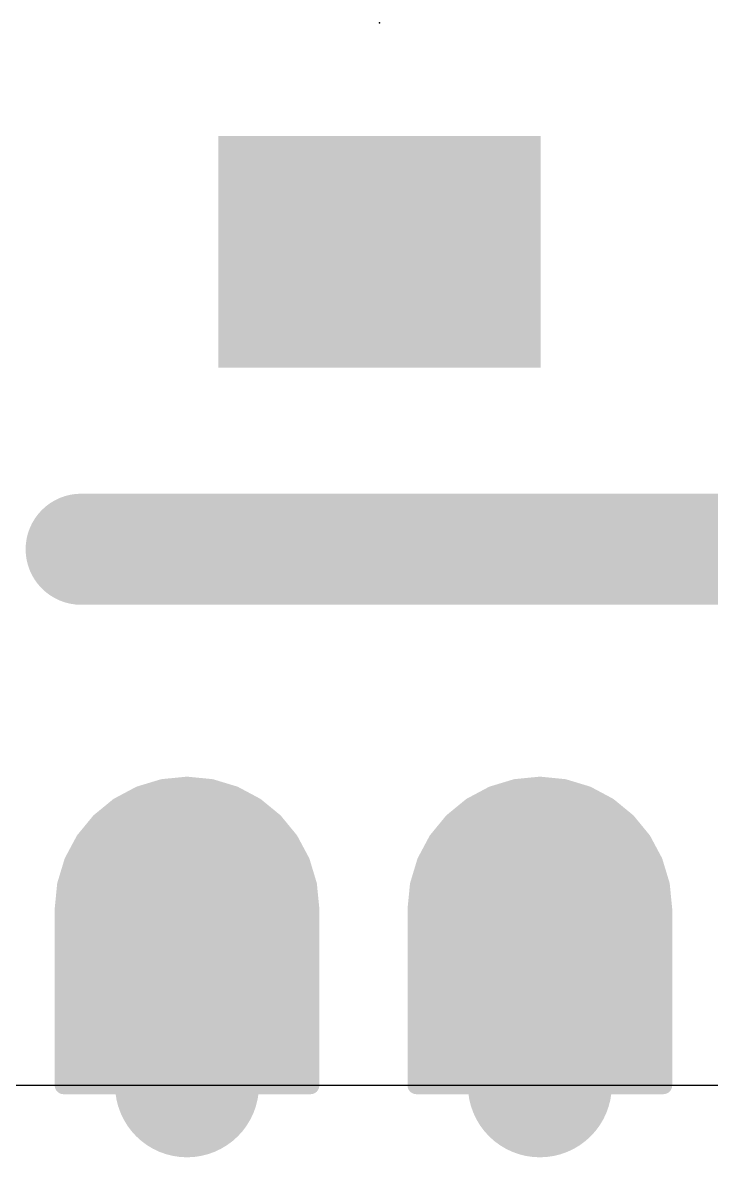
# Model space of a CAD drawing. Extents: x -6.2 to 35, y -0.5 to 29.9.
# Drawn here: x 19.14 to 24.09, y -0.52 to 7.65 of the extents above; entities that cross this region are included whole.
import ezdxf

# ---------------------------------------------------------------- set-up
doc = ezdxf.new("R2010")
doc.units = 0
for name, color, linetype in [('1', 22, 'CONTINUOUS'), ('16', 132, 'CONTINUOUS'), ('17', 110, 'CONTINUOUS'), ('20', 31, 'CONTINUOUS'), ('23', 53, 'CONTINUOUS'), ('29', 253, 'CONTINUOUS'), ('31', 253, 'CONTINUOUS')]:
    doc.layers.add(name, color=color, linetype=linetype)

# ---------------------------------------------------------------- blocks, each defined once
blk = doc.blocks.new('ROUNDP')
at = {"const_width": 0.5}
blk.add_lwpolyline([(0, -0.25, 1), (0, 0.25, 1), (0, -0.25)], format="xyb", dxfattribs=at)
blk = doc.blocks.new('RECT')
blk.add_solid([(-0.5, -0.5), (0.5, -0.5), (-0.5, 0.5), (0.5, 0.5)])

msp = doc.modelspace()

# ---------------------------------------------------------------- linework, layer by layer
at = {"layer": '1', "const_width": 0.254}
for points in [[(20.1713, 2.0174), (20.0284, 1.974)], [(20.32, 2.032), (20.1713, 2.0174)], [(20.4687, 2.0174), (20.32, 2.032)], [(20.6116, 1.974), (20.4687, 2.0174)], [(22.7113, 2.0174), (22.5684, 1.974)], [(22.86, 2.032), (22.7113, 2.0174)], [(23.0087, 2.0174), (22.86, 2.032)], [(23.1516, 1.974), (23.0087, 2.0174)], [(20.0284, 1.974), (19.8967, 1.9036)], [(20.7433, 1.9036), (20.6116, 1.974)], [(22.5684, 1.974), (22.4367, 1.9036)], [(23.2833, 1.9036), (23.1516, 1.974)], [(19.8967, 1.9036), (19.7812, 1.8088)], [(20.8588, 1.8088), (20.7433, 1.9036)], [(22.4367, 1.9036), (22.3212, 1.8088)], [(23.3988, 1.8088), (23.2833, 1.9036)], [(19.7812, 1.8088), (19.6864, 1.6933)], [(19.7559, 1.778), (20.8841, 1.778)], [(20.9536, 1.6933), (20.8588, 1.8088)], [(22.3212, 1.8088), (22.2264, 1.6933)], [(22.2959, 1.778), (23.4241, 1.778)], [(23.4936, 1.6933), (23.3988, 1.8088)], [(19.6864, 1.6933), (19.616, 1.5616)], [(21.024, 1.5616), (20.9536, 1.6933)], [(22.2264, 1.6933), (22.156, 1.5616)], [(23.564, 1.5616), (23.4936, 1.6933)], [(19.616, 1.5616), (19.5726, 1.4187)], [(19.6046, 1.524), (21.0354, 1.524)], [(21.0674, 1.4187), (21.024, 1.5616)], [(22.156, 1.5616), (22.1126, 1.4187)], [(22.1446, 1.524), (23.5754, 1.524)], [(23.6074, 1.4187), (23.564, 1.5616)], [(19.5726, 1.4187), (19.558, 1.27)], [(21.082, 1.27), (21.0674, 1.4187)], [(22.1126, 1.4187), (22.098, 1.27)], [(23.622, 1.27), (23.6074, 1.4187)], [(19.558, 1.27), (19.558, 0.127)], [(19.558, 1.27), (21.082, 1.27)], [(21.082, 0.127), (21.082, 1.27)], [(22.098, 1.27), (22.098, 0.127)], [(22.098, 1.27), (23.622, 1.27)], [(23.622, 0.127), (23.622, 1.27)], [(19.558, 1.016), (21.082, 1.016)], [(22.098, 1.016), (23.622, 1.016)], [(19.558, 0.762), (21.082, 0.762)], [(22.098, 0.762), (23.622, 0.762)], [(19.558, 0.508), (21.082, 0.508)], [(22.098, 0.508), (23.622, 0.508)], [(19.558, 0.254), (21.082, 0.254)], [(22.098, 0.254), (23.622, 0.254)], [(19.558, 0.127), (21.082, 0.127)], [(22.098, 0.127), (23.622, 0.127)]]:
    msp.add_lwpolyline(points, dxfattribs=at)
at = {"layer": '1', "const_width": 0.127}
for points in [[(20.1651, 2.0806, 1), (20.1776, 1.9542)], [(20.1898, 1.9566, 1), (20.1529, 2.0781)], [(20.3262, 2.0952, 1), (20.3138, 1.9688)], [(20.3262, 1.9688, 1), (20.3138, 2.0952)], [(20.4871, 2.0781, 1), (20.4502, 1.9566)], [(20.4624, 1.9542, 1), (20.4749, 2.0806)], [(22.7051, 2.0806, 1), (22.7176, 1.9542)], [(22.7298, 1.9566, 1), (22.6929, 2.0781)], [(22.8662, 2.0952, 1), (22.8538, 1.9688)], [(22.8662, 1.9688, 1), (22.8538, 2.0952)], [(23.0271, 2.0781, 1), (22.9902, 1.9566)], [(23.0024, 1.9542, 1), (23.0149, 2.0806)], [(20.01, 2.0348, 1), (20.0468, 1.9132)], [(20.0583, 1.918, 1), (19.9985, 2.03)], [(20.6415, 2.03, 1), (20.5817, 1.918)], [(20.5932, 1.9132, 1), (20.63, 2.0348)], [(22.55, 2.0348, 1), (22.5868, 1.9132)], [(22.5983, 1.918, 1), (22.5385, 2.03)], [(23.1815, 2.03, 1), (23.1217, 1.918)], [(23.1332, 1.9132, 1), (23.17, 2.0348)], [(19.8667, 1.9596, 1), (19.9266, 1.8476)], [(19.9369, 1.8545, 1), (19.8564, 1.9527)], [(20.7836, 1.9527, 1), (20.7031, 1.8545)], [(20.7134, 1.8476, 1), (20.7733, 1.9596)], [(22.4067, 1.9596, 1), (22.4666, 1.8476)], [(22.4769, 1.8545, 1), (22.3964, 1.9527)], [(23.3236, 1.9527, 1), (23.2431, 1.8545)], [(23.2534, 1.8476, 1), (23.3133, 1.9596)], [(19.7559, 1.8415, 1), (19.7559, 1.7145)], [(19.7409, 1.8579, 1), (19.8215, 1.7597)], [(19.8303, 1.7685, 1), (19.7321, 1.8491)], [(20.9079, 1.8491, 1), (20.8097, 1.7685)], [(20.8185, 1.7597, 1), (20.8991, 1.8579)], [(20.8841, 1.7145, 1), (20.8841, 1.8415)], [(22.2959, 1.8415, 1), (22.2959, 1.7145)], [(22.2809, 1.8579, 1), (22.3615, 1.7597)], [(22.3703, 1.7685, 1), (22.2721, 1.8491)], [(23.4479, 1.8491, 1), (23.3497, 1.7685)], [(23.3585, 1.7597, 1), (23.4391, 1.8579)], [(23.4241, 1.7145, 1), (23.4241, 1.8415)], [(19.7424, 1.6634, 1), (19.6304, 1.7233)], [(21.0096, 1.7233, 1), (20.8976, 1.6634)], [(22.2824, 1.6634, 1), (22.1704, 1.7233)], [(23.5496, 1.7233, 1), (23.4376, 1.6634)], [(19.6373, 1.7336, 1), (19.7355, 1.6531)], [(20.9045, 1.6531, 1), (21.0027, 1.7336)], [(22.1773, 1.7336, 1), (22.2755, 1.6531)], [(23.4445, 1.6531, 1), (23.5427, 1.7336)], [(19.6046, 1.5875, 1), (19.6046, 1.4605)], [(19.56, 1.5915, 1), (19.672, 1.5317)], [(19.6768, 1.5432, 1), (19.5552, 1.58)], [(21.0848, 1.58, 1), (20.9632, 1.5432)], [(20.968, 1.5317, 1), (21.08, 1.5915)], [(21.0354, 1.4605, 1), (21.0354, 1.5875)], [(22.1446, 1.5875, 1), (22.1446, 1.4605)], [(22.1, 1.5915, 1), (22.212, 1.5317)], [(22.2168, 1.5432, 1), (22.0952, 1.58)], [(23.6248, 1.58, 1), (23.5032, 1.5432)], [(23.508, 1.5317, 1), (23.62, 1.5915)], [(23.5754, 1.4605, 1), (23.5754, 1.5875)], [(19.5119, 1.4371, 1), (19.6334, 1.4002)], [(19.6358, 1.4124, 1), (19.5094, 1.4249)], [(21.1306, 1.4249, 1), (21.0042, 1.4124)], [(21.0066, 1.4002, 1), (21.1281, 1.4371)], [(22.0519, 1.4371, 1), (22.1734, 1.4002)], [(22.1758, 1.4124, 1), (22.0494, 1.4249)], [(23.6706, 1.4249, 1), (23.5442, 1.4124)], [(23.5466, 1.4002, 1), (23.6681, 1.4371)], [(19.6215, 1.27, 1), (19.4945, 1.27)], [(19.558, 1.3335, 1), (19.558, 1.2065)], [(21.1455, 1.27, 1), (21.0185, 1.27)], [(21.082, 1.2065, 1), (21.082, 1.3335)], [(22.1615, 1.27, 1), (22.0345, 1.27)], [(22.098, 1.3335, 1), (22.098, 1.2065)], [(23.6855, 1.27, 1), (23.5585, 1.27)], [(23.622, 1.2065, 1), (23.622, 1.3335)], [(19.4948, 1.2762, 1), (19.6212, 1.2638)], [(21.0188, 1.2638, 1), (21.1452, 1.2762)], [(22.0348, 1.2762, 1), (22.1612, 1.2638)], [(23.5588, 1.2638, 1), (23.6852, 1.2762)], [(19.558, 1.0795, 1), (19.558, 0.9525)], [(21.082, 0.9525, 1), (21.082, 1.0795)], [(22.098, 1.0795, 1), (22.098, 0.9525)], [(23.622, 0.9525, 1), (23.622, 1.0795)], [(19.558, 0.8255, 1), (19.558, 0.6985)], [(21.082, 0.6985, 1), (21.082, 0.8255)], [(22.098, 0.8255, 1), (22.098, 0.6985)], [(23.622, 0.6985, 1), (23.622, 0.8255)], [(19.558, 0.5715, 1), (19.558, 0.4445)], [(21.082, 0.4445, 1), (21.082, 0.5715)], [(22.098, 0.5715, 1), (22.098, 0.4445)], [(23.622, 0.4445, 1), (23.622, 0.5715)], [(19.558, 0.3175, 1), (19.558, 0.1905)], [(21.082, 0.1905, 1), (21.082, 0.3175)], [(22.098, 0.3175, 1), (22.098, 0.1905)], [(23.622, 0.1905, 1), (23.622, 0.3175)], [(19.558, 0.1905, 1), (19.558, 0.0635)], [(21.082, 0.0635, 1), (21.082, 0.1905)], [(22.098, 0.1905, 1), (22.098, 0.0635)], [(23.622, 0.0635, 1), (23.622, 0.1905)], [(19.4945, 0.127, 1), (19.6215, 0.127)], [(21.0185, 0.127, 1), (21.1455, 0.127)], [(22.0345, 0.127, 1), (22.1615, 0.127)], [(23.5585, 0.127, 1), (23.6855, 0.127)]]:
    msp.add_lwpolyline(points, format="xyb", dxfattribs=at)
at = {"layer": '16', "const_width": 0.254}
for points in [[(20.1713, 2.0174), (20.0284, 1.974)], [(20.32, 2.032), (20.1713, 2.0174)], [(20.4687, 2.0174), (20.32, 2.032)], [(20.6116, 1.974), (20.4687, 2.0174)], [(22.7113, 2.0174), (22.5684, 1.974)], [(22.86, 2.032), (22.7113, 2.0174)], [(23.0087, 2.0174), (22.86, 2.032)], [(23.1516, 1.974), (23.0087, 2.0174)], [(20.0284, 1.974), (19.8967, 1.9036)], [(20.7433, 1.9036), (20.6116, 1.974)], [(22.5684, 1.974), (22.4367, 1.9036)], [(23.2833, 1.9036), (23.1516, 1.974)], [(19.8967, 1.9036), (19.7812, 1.8088)], [(20.8588, 1.8088), (20.7433, 1.9036)], [(22.4367, 1.9036), (22.3212, 1.8088)], [(23.3988, 1.8088), (23.2833, 1.9036)], [(19.7812, 1.8088), (19.6864, 1.6933)], [(19.7559, 1.778), (20.8841, 1.778)], [(20.9536, 1.6933), (20.8588, 1.8088)], [(22.3212, 1.8088), (22.2264, 1.6933)], [(22.2959, 1.778), (23.4241, 1.778)], [(23.4936, 1.6933), (23.3988, 1.8088)], [(19.6864, 1.6933), (19.616, 1.5616)], [(21.024, 1.5616), (20.9536, 1.6933)], [(22.2264, 1.6933), (22.156, 1.5616)], [(23.564, 1.5616), (23.4936, 1.6933)], [(19.616, 1.5616), (19.5726, 1.4187)], [(19.6046, 1.524), (21.0354, 1.524)], [(21.0674, 1.4187), (21.024, 1.5616)], [(22.156, 1.5616), (22.1126, 1.4187)], [(22.1446, 1.524), (23.5754, 1.524)], [(23.6074, 1.4187), (23.564, 1.5616)], [(19.5726, 1.4187), (19.558, 1.27)], [(21.082, 1.27), (21.0674, 1.4187)], [(22.1126, 1.4187), (22.098, 1.27)], [(23.622, 1.27), (23.6074, 1.4187)], [(19.558, 1.27), (19.558, 0.127)], [(19.558, 1.27), (21.082, 1.27)], [(21.082, 0.127), (21.082, 1.27)], [(22.098, 1.27), (22.098, 0.127)], [(22.098, 1.27), (23.622, 1.27)], [(23.622, 0.127), (23.622, 1.27)], [(19.558, 1.016), (21.082, 1.016)], [(22.098, 1.016), (23.622, 1.016)], [(19.558, 0.762), (21.082, 0.762)], [(22.098, 0.762), (23.622, 0.762)], [(19.558, 0.508), (21.082, 0.508)], [(22.098, 0.508), (23.622, 0.508)], [(19.558, 0.254), (21.082, 0.254)], [(22.098, 0.254), (23.622, 0.254)], [(19.558, 0.127), (21.082, 0.127)], [(22.098, 0.127), (23.622, 0.127)]]:
    msp.add_lwpolyline(points, dxfattribs=at)
at = {"layer": '16', "const_width": 0.127}
for points in [[(20.1651, 2.0806, 1), (20.1776, 1.9542)], [(20.1898, 1.9566, 1), (20.1529, 2.0781)], [(20.3262, 2.0952, 1), (20.3138, 1.9688)], [(20.3262, 1.9688, 1), (20.3138, 2.0952)], [(20.4871, 2.0781, 1), (20.4502, 1.9566)], [(20.4624, 1.9542, 1), (20.4749, 2.0806)], [(22.7051, 2.0806, 1), (22.7176, 1.9542)], [(22.7298, 1.9566, 1), (22.6929, 2.0781)], [(22.8662, 2.0952, 1), (22.8538, 1.9688)], [(22.8662, 1.9688, 1), (22.8538, 2.0952)], [(23.0271, 2.0781, 1), (22.9902, 1.9566)], [(23.0024, 1.9542, 1), (23.0149, 2.0806)], [(20.01, 2.0348, 1), (20.0468, 1.9132)], [(20.0583, 1.918, 1), (19.9985, 2.03)], [(20.6415, 2.03, 1), (20.5817, 1.918)], [(20.5932, 1.9132, 1), (20.63, 2.0348)], [(22.55, 2.0348, 1), (22.5868, 1.9132)], [(22.5983, 1.918, 1), (22.5385, 2.03)], [(23.1815, 2.03, 1), (23.1217, 1.918)], [(23.1332, 1.9132, 1), (23.17, 2.0348)], [(19.8667, 1.9596, 1), (19.9266, 1.8476)], [(19.9369, 1.8545, 1), (19.8564, 1.9527)], [(20.7836, 1.9527, 1), (20.7031, 1.8545)], [(20.7134, 1.8476, 1), (20.7733, 1.9596)], [(22.4067, 1.9596, 1), (22.4666, 1.8476)], [(22.4769, 1.8545, 1), (22.3964, 1.9527)], [(23.3236, 1.9527, 1), (23.2431, 1.8545)], [(23.2534, 1.8476, 1), (23.3133, 1.9596)], [(19.7559, 1.8415, 1), (19.7559, 1.7145)], [(19.7409, 1.8579, 1), (19.8215, 1.7597)], [(19.8303, 1.7685, 1), (19.7321, 1.8491)], [(20.9079, 1.8491, 1), (20.8097, 1.7685)], [(20.8185, 1.7597, 1), (20.8991, 1.8579)], [(20.8841, 1.7145, 1), (20.8841, 1.8415)], [(22.2959, 1.8415, 1), (22.2959, 1.7145)], [(22.2809, 1.8579, 1), (22.3615, 1.7597)], [(22.3703, 1.7685, 1), (22.2721, 1.8491)], [(23.4479, 1.8491, 1), (23.3497, 1.7685)], [(23.3585, 1.7597, 1), (23.4391, 1.8579)], [(23.4241, 1.7145, 1), (23.4241, 1.8415)], [(19.7424, 1.6634, 1), (19.6304, 1.7233)], [(21.0096, 1.7233, 1), (20.8976, 1.6634)], [(22.2824, 1.6634, 1), (22.1704, 1.7233)], [(23.5496, 1.7233, 1), (23.4376, 1.6634)], [(19.6373, 1.7336, 1), (19.7355, 1.6531)], [(20.9045, 1.6531, 1), (21.0027, 1.7336)], [(22.1773, 1.7336, 1), (22.2755, 1.6531)], [(23.4445, 1.6531, 1), (23.5427, 1.7336)], [(19.6046, 1.5875, 1), (19.6046, 1.4605)], [(19.56, 1.5915, 1), (19.672, 1.5317)], [(19.6768, 1.5432, 1), (19.5552, 1.58)], [(21.0848, 1.58, 1), (20.9632, 1.5432)], [(20.968, 1.5317, 1), (21.08, 1.5915)], [(21.0354, 1.4605, 1), (21.0354, 1.5875)], [(22.1446, 1.5875, 1), (22.1446, 1.4605)], [(22.1, 1.5915, 1), (22.212, 1.5317)], [(22.2168, 1.5432, 1), (22.0952, 1.58)], [(23.6248, 1.58, 1), (23.5032, 1.5432)], [(23.508, 1.5317, 1), (23.62, 1.5915)], [(23.5754, 1.4605, 1), (23.5754, 1.5875)], [(19.5119, 1.4371, 1), (19.6334, 1.4002)], [(19.6358, 1.4124, 1), (19.5094, 1.4249)], [(21.1306, 1.4249, 1), (21.0042, 1.4124)], [(21.0066, 1.4002, 1), (21.1281, 1.4371)], [(22.0519, 1.4371, 1), (22.1734, 1.4002)], [(22.1758, 1.4124, 1), (22.0494, 1.4249)], [(23.6706, 1.4249, 1), (23.5442, 1.4124)], [(23.5466, 1.4002, 1), (23.6681, 1.4371)], [(19.6215, 1.27, 1), (19.4945, 1.27)], [(19.558, 1.3335, 1), (19.558, 1.2065)], [(21.1455, 1.27, 1), (21.0185, 1.27)], [(21.082, 1.2065, 1), (21.082, 1.3335)], [(22.1615, 1.27, 1), (22.0345, 1.27)], [(22.098, 1.3335, 1), (22.098, 1.2065)], [(23.6855, 1.27, 1), (23.5585, 1.27)], [(23.622, 1.2065, 1), (23.622, 1.3335)], [(19.4948, 1.2762, 1), (19.6212, 1.2638)], [(21.0188, 1.2638, 1), (21.1452, 1.2762)], [(22.0348, 1.2762, 1), (22.1612, 1.2638)], [(23.5588, 1.2638, 1), (23.6852, 1.2762)], [(19.558, 1.0795, 1), (19.558, 0.9525)], [(21.082, 0.9525, 1), (21.082, 1.0795)], [(22.098, 1.0795, 1), (22.098, 0.9525)], [(23.622, 0.9525, 1), (23.622, 1.0795)], [(19.558, 0.8255, 1), (19.558, 0.6985)], [(21.082, 0.6985, 1), (21.082, 0.8255)], [(22.098, 0.8255, 1), (22.098, 0.6985)], [(23.622, 0.6985, 1), (23.622, 0.8255)], [(19.558, 0.5715, 1), (19.558, 0.4445)], [(21.082, 0.4445, 1), (21.082, 0.5715)], [(22.098, 0.5715, 1), (22.098, 0.4445)], [(23.622, 0.4445, 1), (23.622, 0.5715)], [(19.558, 0.3175, 1), (19.558, 0.1905)], [(21.082, 0.1905, 1), (21.082, 0.3175)], [(22.098, 0.3175, 1), (22.098, 0.1905)], [(23.622, 0.1905, 1), (23.622, 0.3175)], [(19.558, 0.1905, 1), (19.558, 0.0635)], [(21.082, 0.0635, 1), (21.082, 0.1905)], [(22.098, 0.1905, 1), (22.098, 0.0635)], [(23.622, 0.0635, 1), (23.622, 0.1905)], [(19.4945, 0.127, 1), (19.6215, 0.127)], [(21.0185, 0.127, 1), (21.1455, 0.127)], [(22.0345, 0.127, 1), (22.1615, 0.127)], [(23.5585, 0.127, 1), (23.6855, 0.127)]]:
    msp.add_lwpolyline(points, format="xyb", dxfattribs=at)
at = {"layer": '20', "const_width": 0.01}
msp.add_lwpolyline([(2, 0), (34, 0)], dxfattribs=at)
at = {"layer": '23'}
msp.add_point((21.7048, 7.6512), dxfattribs=at)
at = {"layer": '29'}
for points, const_width in [([(19.558, 3.86), (28.0924, 3.86)], 0.8), ([(20.32, 2.159), (20.1466, 2.1419)], 0.127), ([(20.4934, 2.1419), (20.32, 2.159)], 0.127), ([(22.86, 2.159), (22.6866, 2.1419)], 0.127), ([(23.0334, 2.1419), (22.86, 2.159)], 0.127), ([(19.9798, 2.0913), (19.8261, 2.0092)], 0.127), ([(20.1466, 2.1419), (19.9798, 2.0913)], 0.127), ([(20.6602, 2.0913), (20.4934, 2.1419)], 0.127), ([(20.8139, 2.0092), (20.6602, 2.0913)], 0.127), ([(22.5198, 2.0913), (22.3661, 2.0092)], 0.127), ([(22.6866, 2.1419), (22.5198, 2.0913)], 0.127), ([(23.2002, 2.0913), (23.0334, 2.1419)], 0.127), ([(23.3539, 2.0092), (23.2002, 2.0913)], 0.127), ([(19.8261, 2.0092), (19.6914, 1.8986)], 0.127), ([(19.8688, 2.032), (20.7712, 2.032)], 0.127), ([(20.9486, 1.8986), (20.8139, 2.0092)], 0.127), ([(22.3661, 2.0092), (22.2314, 1.8986)], 0.127), ([(22.4088, 2.032), (23.3112, 2.032)], 0.127), ([(23.4886, 1.8986), (23.3539, 2.0092)], 0.127), ([(19.6914, 1.8986), (19.5808, 1.7639)], 0.127), ([(19.6992, 1.905), (20.9408, 1.905)], 0.127), ([(21.0592, 1.7639), (20.9486, 1.8986)], 0.127), ([(22.2314, 1.8986), (22.1208, 1.7639)], 0.127), ([(22.2392, 1.905), (23.4808, 1.905)], 0.127), ([(23.5992, 1.7639), (23.4886, 1.8986)], 0.127), ([(19.5808, 1.7639), (19.4987, 1.6102)], 0.127), ([(19.5924, 1.778), (21.0476, 1.778)], 0.127), ([(21.1413, 1.6102), (21.0592, 1.7639)], 0.127), ([(22.1208, 1.7639), (22.0387, 1.6102)], 0.127), ([(22.1324, 1.778), (23.5876, 1.778)], 0.127), ([(23.6813, 1.6102), (23.5992, 1.7639)], 0.127), ([(19.4987, 1.6102), (19.4481, 1.4434)], 0.127), ([(19.5205, 1.651), (21.1195, 1.651)], 0.127), ([(21.1919, 1.4434), (21.1413, 1.6102)], 0.127), ([(22.0387, 1.6102), (21.9881, 1.4434)], 0.127), ([(22.0605, 1.651), (23.6595, 1.651)], 0.127), ([(23.7319, 1.4434), (23.6813, 1.6102)], 0.127), ([(19.4725, 1.524), (21.1675, 1.524)], 0.127), ([(22.0125, 1.524), (23.7075, 1.524)], 0.127), ([(19.4481, 1.4434), (19.431, 1.27)], 0.127), ([(21.209, 1.27), (21.1919, 1.4434)], 0.127), ([(21.9881, 1.4434), (21.971, 1.27)], 0.127), ([(23.749, 1.27), (23.7319, 1.4434)], 0.127), ([(19.4435, 1.397), (21.1965, 1.397)], 0.127), ([(21.9835, 1.397), (23.7365, 1.397)], 0.127), ([(19.431, 1.27), (19.431, 0)], 0.127), ([(19.431, 1.27), (21.209, 1.27)], 0.127), ([(21.209, 0), (21.209, 1.27)], 0.127), ([(21.971, 1.27), (21.971, 0)], 0.127), ([(21.971, 1.27), (23.749, 1.27)], 0.127), ([(23.749, 0), (23.749, 1.27)], 0.127), ([(19.431, 1.143), (21.209, 1.143)], 0.127), ([(21.971, 1.143), (23.749, 1.143)], 0.127), ([(19.431, 1.016), (21.209, 1.016)], 0.127), ([(21.971, 1.016), (23.749, 1.016)], 0.127), ([(19.431, 0.889), (21.209, 0.889)], 0.127), ([(21.971, 0.889), (23.749, 0.889)], 0.127), ([(19.431, 0.762), (21.209, 0.762)], 0.127), ([(21.971, 0.762), (23.749, 0.762)], 0.127), ([(19.431, 0.635), (21.209, 0.635)], 0.127), ([(21.971, 0.635), (23.749, 0.635)], 0.127), ([(19.431, 0.508), (21.209, 0.508)], 0.127), ([(21.971, 0.508), (23.749, 0.508)], 0.127), ([(19.431, 0.381), (21.209, 0.381)], 0.127), ([(21.971, 0.381), (23.749, 0.381)], 0.127), ([(19.431, 0.254), (21.209, 0.254)], 0.127), ([(21.971, 0.254), (23.749, 0.254)], 0.127), ([(19.431, 0.127), (21.209, 0.127)], 0.127), ([(21.971, 0.127), (23.749, 0.127)], 0.127), ([(19.431, 0), (21.209, 0)], 0.127), ([(19.431, 0), (21.209, 0)], 0.127), ([(21.971, 0), (23.749, 0)], 0.127), ([(21.971, 0), (23.749, 0)], 0.127)]:
    msp.add_lwpolyline(points, dxfattribs=dict(at, const_width=const_width))
for points, const_width in [([(19.558, 4.06, 1), (19.558, 3.66)], 0.4), ([(20.3231, 2.1906, 1), (20.3169, 2.1274)], 0.0635), ([(20.3231, 2.1274, 1), (20.3169, 2.1906)], 0.0635), ([(22.8631, 2.1906, 1), (22.8569, 2.1274)], 0.0635), ([(22.8631, 2.1274, 1), (22.8569, 2.1906)], 0.0635), ([(19.9706, 2.1217, 1), (19.989, 2.0609)], 0.0635), ([(19.9948, 2.0633, 1), (19.9648, 2.1193)], 0.0635), ([(20.1435, 2.1735, 1), (20.1497, 2.1103)], 0.0635), ([(20.1558, 2.1115, 1), (20.1373, 2.1723)], 0.0635), ([(20.5027, 2.1723, 1), (20.4842, 2.1115)], 0.0635), ([(20.4903, 2.1103, 1), (20.4965, 2.1735)], 0.0635), ([(20.6752, 2.1193, 1), (20.6452, 2.0633)], 0.0635), ([(20.651, 2.0609, 1), (20.6694, 2.1217)], 0.0635), ([(22.5106, 2.1217, 1), (22.529, 2.0609)], 0.0635), ([(22.5348, 2.0633, 1), (22.5048, 2.1193)], 0.0635), ([(22.6835, 2.1735, 1), (22.6897, 2.1103)], 0.0635), ([(22.6958, 2.1115, 1), (22.6773, 2.1723)], 0.0635), ([(23.0427, 2.1723, 1), (23.0242, 2.1115)], 0.0635), ([(23.0303, 2.1103, 1), (23.0365, 2.1735)], 0.0635), ([(23.2152, 2.1193, 1), (23.1852, 2.0633)], 0.0635), ([(23.191, 2.0609, 1), (23.2094, 2.1217)], 0.0635), ([(19.8111, 2.0372, 1), (19.8411, 1.9812)], 0.0635), ([(19.8462, 1.9846, 1), (19.806, 2.0337)], 0.0635), ([(19.8688, 2.0638, 1), (19.8688, 2.0002)], 0.0635), ([(20.7712, 2.0002, 1), (20.7712, 2.0638)], 0.0635), ([(20.834, 2.0337, 1), (20.7938, 1.9846)], 0.0635), ([(20.7989, 1.9812, 1), (20.8289, 2.0372)], 0.0635), ([(22.3511, 2.0372, 1), (22.3811, 1.9812)], 0.0635), ([(22.3862, 1.9846, 1), (22.346, 2.0337)], 0.0635), ([(22.4088, 2.0638, 1), (22.4088, 2.0002)], 0.0635), ([(23.3112, 2.0002, 1), (23.3112, 2.0638)], 0.0635), ([(23.374, 2.0337, 1), (23.3338, 1.9846)], 0.0635), ([(23.3389, 1.9812, 1), (23.3689, 2.0372)], 0.0635), ([(19.7159, 1.8785, 1), (19.6668, 1.9188)], 0.0635), ([(19.6992, 1.9367, 1), (19.6992, 1.8733)], 0.0635), ([(20.9732, 1.9188, 1), (20.9241, 1.8785)], 0.0635), ([(20.9408, 1.8733, 1), (20.9408, 1.9367)], 0.0635), ([(22.2559, 1.8785, 1), (22.2068, 1.9188)], 0.0635), ([(22.2392, 1.9367, 1), (22.2392, 1.8733)], 0.0635), ([(23.5132, 1.9188, 1), (23.4641, 1.8785)], 0.0635), ([(23.4808, 1.8733, 1), (23.4808, 1.9367)], 0.0635), ([(19.6712, 1.9232, 1), (19.7115, 1.8741)], 0.0635), ([(20.9285, 1.8741, 1), (20.9688, 1.9232)], 0.0635), ([(22.2112, 1.9232, 1), (22.2515, 1.8741)], 0.0635), ([(23.4685, 1.8741, 1), (23.5088, 1.9232)], 0.0635), ([(19.5563, 1.784, 1), (19.6054, 1.7438)], 0.0635), ([(19.6088, 1.7489, 1), (19.5528, 1.7789)], 0.0635), ([(19.5924, 1.8097, 1), (19.5924, 1.7463)], 0.0635), ([(21.0872, 1.7789, 1), (21.0312, 1.7489)], 0.0635), ([(21.0346, 1.7438, 1), (21.0837, 1.784)], 0.0635), ([(21.0476, 1.7463, 1), (21.0476, 1.8097)], 0.0635), ([(22.0963, 1.784, 1), (22.1454, 1.7438)], 0.0635), ([(22.1488, 1.7489, 1), (22.0928, 1.7789)], 0.0635), ([(22.1324, 1.8097, 1), (22.1324, 1.7463)], 0.0635), ([(23.6272, 1.7789, 1), (23.5712, 1.7489)], 0.0635), ([(23.5746, 1.7438, 1), (23.6237, 1.784)], 0.0635), ([(23.5876, 1.7463, 1), (23.5876, 1.8097)], 0.0635), ([(19.4707, 1.6252, 1), (19.5267, 1.5952)], 0.0635), ([(19.5291, 1.601, 1), (19.4683, 1.6194)], 0.0635), ([(19.5205, 1.6827, 1), (19.5205, 1.6193)], 0.0635), ([(21.1717, 1.6194, 1), (21.1109, 1.601)], 0.0635), ([(21.1133, 1.5952, 1), (21.1693, 1.6252)], 0.0635), ([(21.1195, 1.6193, 1), (21.1195, 1.6827)], 0.0635), ([(22.0107, 1.6252, 1), (22.0667, 1.5952)], 0.0635), ([(22.0691, 1.601, 1), (22.0083, 1.6194)], 0.0635), ([(22.0605, 1.6827, 1), (22.0605, 1.6193)], 0.0635), ([(23.7117, 1.6194, 1), (23.6509, 1.601)], 0.0635), ([(23.6533, 1.5952, 1), (23.7093, 1.6252)], 0.0635), ([(23.6595, 1.6193, 1), (23.6595, 1.6827)], 0.0635), ([(19.4725, 1.5557, 1), (19.4725, 1.4923)], 0.0635), ([(21.1675, 1.4923, 1), (21.1675, 1.5557)], 0.0635), ([(22.0125, 1.5557, 1), (22.0125, 1.4923)], 0.0635), ([(23.7075, 1.4923, 1), (23.7075, 1.5557)], 0.0635), ([(19.4177, 1.4527, 1), (19.4785, 1.4342)], 0.0635), ([(19.4797, 1.4403, 1), (19.4165, 1.4465)], 0.0635), ([(21.2235, 1.4465, 1), (21.1603, 1.4403)], 0.0635), ([(21.1615, 1.4342, 1), (21.2223, 1.4527)], 0.0635), ([(21.9577, 1.4527, 1), (22.0185, 1.4342)], 0.0635), ([(22.0197, 1.4403, 1), (21.9565, 1.4465)], 0.0635), ([(23.7635, 1.4465, 1), (23.7003, 1.4403)], 0.0635), ([(23.7015, 1.4342, 1), (23.7623, 1.4527)], 0.0635), ([(19.4435, 1.4287, 1), (19.4435, 1.3653)], 0.0635), ([(21.1965, 1.3653, 1), (21.1965, 1.4287)], 0.0635), ([(21.9835, 1.4287, 1), (21.9835, 1.3653)], 0.0635), ([(23.7365, 1.3653, 1), (23.7365, 1.4287)], 0.0635), ([(19.4627, 1.27, 1), (19.3993, 1.27)], 0.0635), ([(19.431, 1.3017, 1), (19.431, 1.2383)], 0.0635), ([(21.2407, 1.27, 1), (21.1773, 1.27)], 0.0635), ([(21.209, 1.2383, 1), (21.209, 1.3017)], 0.0635), ([(22.0027, 1.27, 1), (21.9393, 1.27)], 0.0635), ([(21.971, 1.3017, 1), (21.971, 1.2383)], 0.0635), ([(23.7808, 1.27, 1), (23.7173, 1.27)], 0.0635), ([(23.749, 1.2383, 1), (23.749, 1.3017)], 0.0635), ([(19.3994, 1.2731, 1), (19.4626, 1.2669)], 0.0635), ([(21.1774, 1.2669, 1), (21.2406, 1.2731)], 0.0635), ([(21.9394, 1.2731, 1), (22.0026, 1.2669)], 0.0635), ([(23.7174, 1.2669, 1), (23.7806, 1.2731)], 0.0635), ([(19.431, 1.1747, 1), (19.431, 1.1113)], 0.0635), ([(21.209, 1.1113, 1), (21.209, 1.1747)], 0.0635), ([(21.971, 1.1747, 1), (21.971, 1.1113)], 0.0635), ([(23.749, 1.1113, 1), (23.749, 1.1747)], 0.0635), ([(19.431, 1.0477, 1), (19.431, 0.9843)], 0.0635), ([(21.209, 0.9843, 1), (21.209, 1.0477)], 0.0635), ([(21.971, 1.0477, 1), (21.971, 0.9843)], 0.0635), ([(23.749, 0.9843, 1), (23.749, 1.0477)], 0.0635), ([(19.431, 0.9207, 1), (19.431, 0.8573)], 0.0635), ([(21.209, 0.8573, 1), (21.209, 0.9207)], 0.0635), ([(21.971, 0.9207, 1), (21.971, 0.8573)], 0.0635), ([(23.749, 0.8573, 1), (23.749, 0.9207)], 0.0635), ([(19.431, 0.7937, 1), (19.431, 0.7303)], 0.0635), ([(21.209, 0.7303, 1), (21.209, 0.7937)], 0.0635), ([(21.971, 0.7937, 1), (21.971, 0.7303)], 0.0635), ([(23.749, 0.7303, 1), (23.749, 0.7937)], 0.0635), ([(19.431, 0.6667, 1), (19.431, 0.6033)], 0.0635), ([(21.209, 0.6033, 1), (21.209, 0.6667)], 0.0635), ([(21.971, 0.6667, 1), (21.971, 0.6033)], 0.0635), ([(23.749, 0.6033, 1), (23.749, 0.6667)], 0.0635), ([(19.431, 0.5397, 1), (19.431, 0.4763)], 0.0635), ([(21.209, 0.4763, 1), (21.209, 0.5397)], 0.0635), ([(21.971, 0.5397, 1), (21.971, 0.4763)], 0.0635), ([(23.749, 0.4763, 1), (23.749, 0.5397)], 0.0635), ([(19.431, 0.4128, 1), (19.431, 0.3493)], 0.0635), ([(21.209, 0.3493, 1), (21.209, 0.4128)], 0.0635), ([(21.971, 0.4128, 1), (21.971, 0.3493)], 0.0635), ([(23.749, 0.3493, 1), (23.749, 0.4128)], 0.0635), ([(19.431, 0.2858, 1), (19.431, 0.2223)], 0.0635), ([(21.209, 0.2223, 1), (21.209, 0.2858)], 0.0635), ([(21.971, 0.2858, 1), (21.971, 0.2223)], 0.0635), ([(23.749, 0.2223, 1), (23.749, 0.2858)], 0.0635), ([(19.431, 0.1588, 1), (19.431, 0.0953)], 0.0635), ([(21.209, 0.0953, 1), (21.209, 0.1588)], 0.0635), ([(21.971, 0.1588, 1), (21.971, 0.0953)], 0.0635), ([(23.749, 0.0953, 1), (23.749, 0.1588)], 0.0635), ([(19.431, 0.0318, 1), (19.431, -0.0318)], 0.0635), ([(19.431, 0.0318, 1), (19.431, -0.0318)], 0.0635), ([(19.3993, 0, 1), (19.4627, 0)], 0.0635), ([(21.1773, 0, 1), (21.2407, 0)], 0.0635), ([(21.209, -0.0318, 1), (21.209, 0.0318)], 0.0635), ([(21.209, -0.0318, 1), (21.209, 0.0318)], 0.0635), ([(21.971, 0.0318, 1), (21.971, -0.0318)], 0.0635), ([(21.971, 0.0318, 1), (21.971, -0.0318)], 0.0635), ([(21.9393, 0, 1), (22.0027, 0)], 0.0635), ([(23.7173, 0, 1), (23.7808, 0)], 0.0635), ([(23.749, -0.0318, 1), (23.749, 0.0318)], 0.0635), ([(23.749, -0.0318, 1), (23.749, 0.0318)], 0.0635)]:
    msp.add_lwpolyline(points, format="xyb", dxfattribs=dict(at, const_width=const_width))
at = {"layer": '31', "const_width": 0.8}
msp.add_lwpolyline([(19.558, 3.86), (28.0924, 3.86)], dxfattribs=at)
at = {"layer": '31', "const_width": 0.4}
msp.add_lwpolyline([(19.558, 4.06, 1), (19.558, 3.66)], format="xyb", dxfattribs=at)

# ---------------------------------------------------------------- block references
at = {"layer": '1', "xscale": 2.3, "yscale": 1.65, "rotation": 180}
msp.add_blockref('RECT', (21.7048, 6.0012), dxfattribs=at)
at = {"layer": '17', "rotation": 270}
for p, xscale, yscale in [((20.32, 1.27), 1.778, 1.778), ((20.32, 1.27), 1.778, 1.778), ((22.86, 1.27), 1.778, 1.778), ((22.86, 1.27), 1.778, 1.778), ((20.32, 1.27), 1.524, 1.524), ((22.86, 1.27), 1.524, 1.524), ((20.32, 0), 1.016, 1.016), ((20.32, 0), 1.016, 1.016), ((22.86, 0), 1.016, 1.016), ((22.86, 0), 1.016, 1.016), ((20.32, 0), 0.9525, 0.9525), ((22.86, 0), 0.9525, 0.9525)]:
    msp.add_blockref('ROUNDP', p, dxfattribs=dict(at, xscale=xscale, yscale=yscale))
at = {"layer": '29'}
for name, p, xscale, yscale, rotation in [('RECT', (21.7048, 6.0012), 2.32, 1.67, 180), ('ROUNDP', (20.32, 1.27), 1.798, 1.798, 270), ('ROUNDP', (22.86, 1.27), 1.798, 1.798, 270), ('ROUNDP', (20.32, 0), 1.036, 1.036, 270), ('ROUNDP', (22.86, 0), 1.036, 1.036, 270)]:
    msp.add_blockref(name, p, dxfattribs=dict(at, xscale=xscale, yscale=yscale, rotation=rotation))
at = {"layer": '31', "xscale": 2.3, "yscale": 1.65, "rotation": 180}
msp.add_blockref('RECT', (21.7048, 6.0012), dxfattribs=at)

doc.saveas('drawing.dxf')
